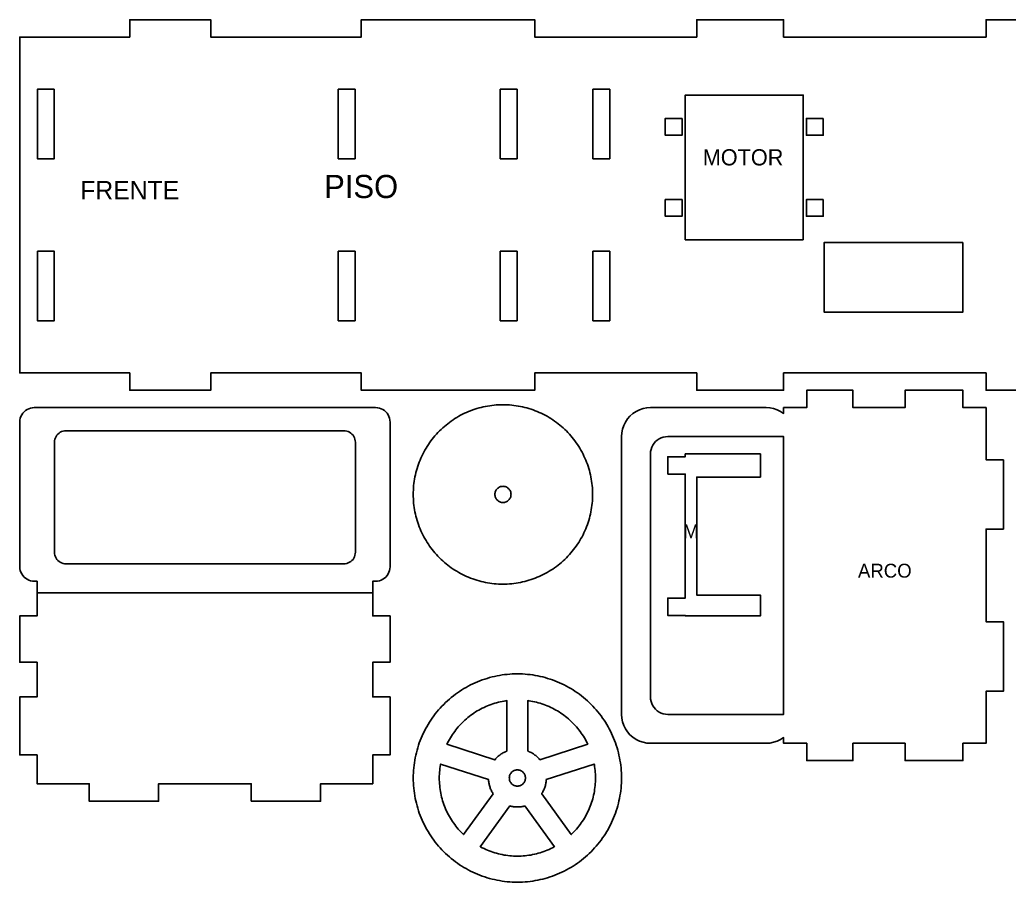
# Model space of a CAD drawing. Header units: metres. Extents: x 6 to 594, y 12 to 164.
# Drawn here: x 6 to 177, y 15 to 164 of the extents above; entities that cross this region are included whole.
import ezdxf
from ezdxf.enums import TextEntityAlignment as Align

# ---------------------------------------------------------------- set-up
doc = ezdxf.new("R2010")
doc.units = ezdxf.units.M
doc.layers.add('CORTAR', color=1, linetype='Continuous')
doc.layers.add('GRABAR', color=5, linetype='Continuous')

msp = doc.modelspace()

# ---------------------------------------------------------------- linework, layer by layer
at = {"layer": 'CORTAR'}
msp.add_lwpolyline([(189, 100), (173, 100), (173, 100), (173, 103), (138, 103), (138, 100), (123, 100), (123, 103), (95, 103), (95, 100), (65, 100), (65, 103), (39, 103), (39, 100), (25, 100), (25, 103), (6, 103), (6, 161), (25, 161), (25, 164), (39, 164), (39, 161), (65, 161), (65, 164), (95, 164), (95, 161), (123, 161), (123, 164), (138, 164), (138, 161), (173, 161), (173, 164), (189, 164)], dxfattribs=at)
for points in [[(11.95, 152), (9.05, 152), (9.05, 140), (11.95, 140), (11.95, 152)], [(63.95, 152), (61.05, 152), (61.05, 140), (63.95, 140), (63.95, 152)], [(91.95, 152), (89.05, 152), (89.05, 140), (91.95, 140), (91.95, 152)], [(107.95, 152), (105.05, 152), (105.05, 140), (107.95, 140), (107.95, 152)], [(120.45, 146.95), (117.55, 146.95), (117.55, 144.05), (120.45, 144.05), (120.45, 146.95)], [(144.85, 146.95), (141.95, 146.95), (141.95, 144.05), (144.85, 144.05), (144.85, 146.95)], [(120.45, 132.95), (117.55, 132.95), (117.55, 130.05), (120.45, 130.05), (120.45, 132.95)], [(144.85, 132.95), (141.95, 132.95), (141.95, 130.05), (144.85, 130.05), (144.85, 132.95)], [(169, 125.5), (145, 125.5), (145, 113.5), (169, 113.5), (169, 125.5)], [(9.05, 124), (9.05, 112), (11.95, 112), (11.95, 124), (9.05, 124)], [(63.95, 124), (61.05, 124), (61.05, 112), (63.95, 112), (63.95, 124)], [(91.95, 124), (89.05, 124), (89.05, 112), (91.95, 112), (91.95, 124)], [(107.95, 124), (105.05, 124), (105.05, 112), (107.95, 112), (107.95, 124)], [(176, 88), (176, 76), (173, 76), (173, 60), (176, 60), (176, 48), (173, 48), (173, 39), (169, 39), (169, 36), (159, 36), (159, 39), (150, 39), (150, 36), (142, 36), (142, 39), (138, 39), (138, 40), (137.5, 39.67), (136.91, 39.38), (136.29, 39.17), (135.65, 39.04), (135, 39), (115, 39), (114.35, 39.04), (113.71, 39.17), (113.09, 39.38), (112.5, 39.67), (111.96, 40.03), (111.46, 40.46), (111.03, 40.96), (110.67, 41.5), (110.38, 42.09), (110.17, 42.71), (110.04, 43.35), (110, 44), (110, 92), (110.04, 92.65), (110.17, 93.29), (110.38, 93.91), (110.67, 94.5), (111.03, 95.04), (111.46, 95.54), (111.96, 95.97), (112.5, 96.33), (113.09, 96.62), (113.71, 96.83), (114.35, 96.96), (115, 97), (135, 97), (135.65, 96.96), (136.29, 96.83), (136.91, 96.62), (137.5, 96.33), (138, 96), (138, 97), (142, 97), (142, 100), (150, 100), (150, 97), (159, 97), (159, 100), (169, 100), (169, 97), (173, 97), (173, 88), (176, 88)], [(105, 81.62), (104.98, 81.24), (104.96, 80.86), (104.93, 80.48), (104.88, 80.1), (104.83, 79.73), (104.77, 79.35), (104.7, 78.98), (104.62, 78.6), (104.54, 78.23), (104.44, 77.87), (104.33, 77.5), (104.22, 77.14), (104.09, 76.78), (103.96, 76.42), (103.82, 76.07), (103.67, 75.72), (103.51, 75.37), (103.34, 75.03), (103.17, 74.69), (102.99, 74.36), (102.79, 74.03), (102.6, 73.71), (102.39, 73.39), (102.17, 73.07), (101.95, 72.77), (101.72, 72.46), (101.48, 72.17), (101.24, 71.88), (100.98, 71.59), (100.73, 71.31), (100.46, 71.04), (100.19, 70.77), (99.91, 70.52), (99.62, 70.26), (99.33, 70.02), (99.04, 69.78), (98.73, 69.55), (98.43, 69.33), (98.11, 69.11), (97.79, 68.9), (97.47, 68.71), (97.14, 68.51), (96.81, 68.33), (96.47, 68.16), (96.13, 67.99), (95.78, 67.83), (95.43, 67.68), (95.08, 67.54), (94.72, 67.41), (94.36, 67.28), (94, 67.17), (93.63, 67.06), (93.27, 66.96), (92.9, 66.88), (92.52, 66.8), (92.15, 66.73), (91.77, 66.67), (91.4, 66.62), (91.02, 66.57), (90.64, 66.54), (90.26, 66.52), (89.88, 66.5), (89.5, 66.5), (89.12, 66.5), (88.74, 66.52), (88.36, 66.54), (87.98, 66.57), (87.6, 66.62), (87.23, 66.67), (86.85, 66.73), (86.48, 66.8), (86.1, 66.88), (85.73, 66.96), (85.37, 67.06), (85, 67.17), (84.64, 67.28), (84.28, 67.41), (83.92, 67.54), (83.57, 67.68), (83.22, 67.83), (82.87, 67.99), (82.53, 68.16), (82.19, 68.33), (81.86, 68.51), (81.53, 68.71), (81.21, 68.9), (80.89, 69.11), (80.57, 69.33), (80.27, 69.55), (79.96, 69.78), (79.67, 70.02), (79.38, 70.26), (79.09, 70.52), (78.81, 70.77), (78.54, 71.04), (78.27, 71.31), (78.02, 71.59), (77.76, 71.88), (77.52, 72.17), (77.28, 72.46), (77.05, 72.77), (76.83, 73.07), (76.61, 73.39), (76.4, 73.71), (76.21, 74.03), (76.01, 74.36), (75.83, 74.69), (75.66, 75.03), (75.49, 75.37), (75.33, 75.72), (75.18, 76.07), (75.04, 76.42), (74.91, 76.78), (74.78, 77.14), (74.67, 77.5), (74.56, 77.87), (74.46, 78.23), (74.38, 78.6), (74.3, 78.98), (74.23, 79.35), (74.17, 79.73), (74.12, 80.1), (74.07, 80.48), (74.04, 80.86), (74.02, 81.24), (74, 81.62), (74, 82), (74, 82.38), (74.02, 82.76), (74.04, 83.14), (74.07, 83.52), (74.12, 83.9), (74.17, 84.27), (74.23, 84.65), (74.3, 85.02), (74.38, 85.4), (74.46, 85.77), (74.56, 86.13), (74.67, 86.5), (74.78, 86.86), (74.91, 87.22), (75.04, 87.58), (75.18, 87.93), (75.33, 88.28), (75.49, 88.63), (75.66, 88.97), (75.83, 89.31), (76.01, 89.64), (76.21, 89.97), (76.4, 90.29), (76.61, 90.61), (76.83, 90.93), (77.05, 91.23), (77.28, 91.54), (77.52, 91.83), (77.76, 92.12), (78.02, 92.41), (78.27, 92.69), (78.54, 92.96), (78.81, 93.23), (79.09, 93.48), (79.38, 93.74), (79.67, 93.98), (79.96, 94.22), (80.27, 94.45), (80.57, 94.67), (80.89, 94.89), (81.21, 95.1), (81.53, 95.29), (81.86, 95.49), (82.19, 95.67), (82.53, 95.84), (82.87, 96.01), (83.22, 96.17), (83.57, 96.32), (83.92, 96.46), (84.28, 96.59), (84.64, 96.72), (85, 96.83), (85.37, 96.94), (85.73, 97.04), (86.1, 97.12), (86.48, 97.2), (86.85, 97.27), (87.23, 97.33), (87.6, 97.38), (87.98, 97.43), (88.36, 97.46), (88.74, 97.48), (89.12, 97.5), (89.5, 97.5), (89.88, 97.5), (90.26, 97.48), (90.64, 97.46), (91.02, 97.43), (91.4, 97.38), (91.77, 97.33), (92.15, 97.27), (92.52, 97.2), (92.9, 97.12), (93.27, 97.04), (93.63, 96.94), (94, 96.83), (94.36, 96.72), (94.72, 96.59), (95.08, 96.46), (95.43, 96.32), (95.78, 96.17), (96.13, 96.01), (96.47, 95.84), (96.81, 95.67), (97.14, 95.49), (97.47, 95.29), (97.79, 95.1), (98.11, 94.89), (98.43, 94.67), (98.73, 94.45), (99.04, 94.22), (99.33, 93.98), (99.62, 93.74), (99.91, 93.48), (100.19, 93.23), (100.46, 92.96), (100.73, 92.69), (100.98, 92.41), (101.24, 92.12), (101.48, 91.83), (101.72, 91.54), (101.95, 91.23), (102.17, 90.93), (102.39, 90.61), (102.6, 90.29), (102.79, 89.97), (102.99, 89.64), (103.17, 89.31), (103.34, 88.97), (103.51, 88.63), (103.67, 88.28), (103.82, 87.93), (103.96, 87.58), (104.09, 87.22), (104.22, 86.86), (104.33, 86.5), (104.44, 86.13), (104.54, 85.77), (104.62, 85.4), (104.7, 85.02), (104.77, 84.65), (104.83, 84.27), (104.88, 83.9), (104.93, 83.52), (104.96, 83.14), (104.98, 82.76), (105, 82.38), (105, 82), (105, 81.62)], [(46, 29), (46, 32), (30, 32), (30, 29), (18, 29), (18, 32), (9, 32), (9, 37), (6, 37), (6, 47), (9, 47), (9, 53), (6, 53), (6, 61), (9, 61), (9, 67), (8.5, 67), (8.17, 67.02), (7.85, 67.09), (7.54, 67.19), (7.25, 67.33), (6.98, 67.52), (6.73, 67.73), (6.52, 67.98), (6.33, 68.25), (6.19, 68.54), (6.09, 68.85), (6.02, 69.17), (6, 69.5), (6, 94.5), (6.02, 94.83), (6.09, 95.15), (6.19, 95.46), (6.33, 95.75), (6.52, 96.02), (6.73, 96.27), (6.98, 96.48), (7.25, 96.67), (7.54, 96.81), (7.85, 96.91), (8.17, 96.98), (8.5, 97), (67.5, 97), (67.83, 96.98), (68.15, 96.91), (68.46, 96.81), (68.75, 96.67), (69.02, 96.48), (69.27, 96.27), (69.48, 96.02), (69.67, 95.75), (69.81, 95.46), (69.91, 95.15), (69.98, 94.83), (70, 94.5), (70, 69.5), (69.98, 69.17), (69.91, 68.85), (69.81, 68.54), (69.67, 68.25), (69.48, 67.98), (69.27, 67.73), (69.02, 67.52), (68.75, 67.33), (68.46, 67.19), (68.15, 67.09), (67.83, 67.02), (67.5, 67), (67, 67), (67, 61), (70, 61), (70, 53), (67, 53), (67, 47), (70, 47), (70, 37), (67, 37), (67, 32), (58, 32), (58, 29), (46, 29)], [(63.98, 91.26), (63.93, 91.52), (63.85, 91.77), (63.73, 92), (63.59, 92.22), (63.41, 92.41), (63.22, 92.59), (63, 92.73), (62.77, 92.85), (62.52, 92.93), (62.26, 92.98), (62, 93), (14, 93), (13.74, 92.98), (13.48, 92.93), (13.23, 92.85), (13, 92.73), (12.78, 92.59), (12.59, 92.41), (12.41, 92.22), (12.27, 92), (12.15, 91.77), (12.07, 91.52), (12.02, 91.26), (12, 91), (12, 72), (12.02, 71.74), (12.07, 71.48), (12.15, 71.23), (12.27, 71), (12.41, 70.78), (12.59, 70.59), (12.78, 70.41), (13, 70.27), (13.23, 70.15), (13.48, 70.07), (13.74, 70.02), (14, 70), (62, 70), (62.26, 70.02), (62.52, 70.07), (62.77, 70.15), (63, 70.27), (63.22, 70.41), (63.41, 70.59), (63.59, 70.78), (63.73, 71), (63.85, 71.23), (63.93, 71.48), (63.98, 71.74), (64, 72), (64, 91), (63.98, 91.26)], [(116.17, 91.38), (115.88, 91.12), (115.62, 90.83), (115.4, 90.5), (115.23, 90.15), (115.1, 89.78), (115.03, 89.39), (115, 89), (115, 47), (115.03, 46.61), (115.1, 46.22), (115.23, 45.85), (115.4, 45.5), (115.62, 45.17), (115.88, 44.88), (116.17, 44.62), (116.5, 44.4), (116.85, 44.23), (117.22, 44.1), (117.61, 44.03), (118, 44), (138, 44), (138, 92), (118, 92), (117.61, 91.97), (117.22, 91.9), (116.85, 91.77), (116.5, 91.6), (116.17, 91.38)], [(118, 85.5), (118, 88.5), (121, 88.5), (121, 89), (134, 89), (134, 85), (123, 85), (123, 64.6), (134, 64.6), (134, 61), (121, 61), (121, 61.1), (118, 61.1), (118, 64.1), (121, 64.1), (121, 85.5), (118, 85.5)], [(90.89, 82.14), (90.87, 82.27), (90.84, 82.41), (90.79, 82.54), (90.73, 82.66), (90.66, 82.78), (90.58, 82.89), (90.49, 82.99), (90.39, 83.08), (90.28, 83.16), (90.16, 83.23), (90.04, 83.29), (89.91, 83.34), (89.77, 83.37), (89.64, 83.39), (89.5, 83.4), (89.36, 83.39), (89.23, 83.37), (89.09, 83.34), (88.96, 83.29), (88.84, 83.23), (88.72, 83.16), (88.61, 83.08), (88.51, 82.99), (88.42, 82.89), (88.34, 82.78), (88.27, 82.66), (88.21, 82.54), (88.16, 82.41), (88.13, 82.27), (88.11, 82.14), (88.1, 82), (88.11, 81.86), (88.13, 81.73), (88.16, 81.59), (88.21, 81.46), (88.27, 81.34), (88.34, 81.22), (88.42, 81.11), (88.51, 81.01), (88.61, 80.92), (88.72, 80.84), (88.84, 80.77), (88.96, 80.71), (89.09, 80.66), (89.23, 80.63), (89.36, 80.61), (89.5, 80.6), (89.64, 80.61), (89.77, 80.63), (89.91, 80.66), (90.04, 80.71), (90.16, 80.77), (90.28, 80.84), (90.39, 80.92), (90.49, 81.01), (90.58, 81.11), (90.66, 81.22), (90.73, 81.34), (90.79, 81.46), (90.84, 81.59), (90.87, 81.73), (90.89, 81.86), (90.9, 82), (90.89, 82.14)], [(109.98, 32.12), (109.95, 31.68), (109.91, 31.24), (109.86, 30.8), (109.81, 30.36), (109.73, 29.92), (109.65, 29.49), (109.56, 29.06), (109.46, 28.63), (109.35, 28.2), (109.22, 27.77), (109.09, 27.35), (108.95, 26.94), (108.79, 26.52), (108.63, 26.11), (108.46, 25.71), (108.27, 25.3), (108.08, 24.91), (107.87, 24.51), (107.66, 24.13), (107.44, 23.75), (107.21, 23.37), (106.97, 23), (106.72, 22.64), (106.46, 22.28), (106.19, 21.93), (105.91, 21.58), (105.63, 21.24), (105.34, 20.91), (105.04, 20.59), (104.73, 20.27), (104.41, 19.96), (104.09, 19.66), (103.76, 19.37), (103.42, 19.09), (103.07, 18.81), (102.72, 18.54), (102.36, 18.28), (102, 18.03), (101.63, 17.79), (101.25, 17.56), (100.87, 17.34), (100.49, 17.13), (100.09, 16.92), (99.7, 16.73), (99.29, 16.54), (98.89, 16.37), (98.48, 16.21), (98.06, 16.05), (97.65, 15.91), (97.23, 15.78), (96.8, 15.65), (96.37, 15.54), (95.94, 15.44), (95.51, 15.35), (95.08, 15.27), (94.64, 15.19), (94.2, 15.14), (93.76, 15.09), (93.32, 15.05), (92.88, 15.02), (92.44, 15.01), (92, 15), (91.56, 15.01), (91.12, 15.02), (90.68, 15.05), (90.24, 15.09), (89.8, 15.14), (89.36, 15.19), (88.92, 15.27), (88.49, 15.35), (88.06, 15.44), (87.63, 15.54), (87.2, 15.65), (86.77, 15.78), (86.35, 15.91), (85.94, 16.05), (85.52, 16.21), (85.11, 16.37), (84.71, 16.54), (84.3, 16.73), (83.91, 16.92), (83.51, 17.13), (83.13, 17.34), (82.75, 17.56), (82.37, 17.79), (82, 18.03), (81.64, 18.28), (81.28, 18.54), (80.93, 18.81), (80.58, 19.09), (80.24, 19.37), (79.91, 19.66), (79.59, 19.96), (79.27, 20.27), (78.96, 20.59), (78.66, 20.91), (78.37, 21.24), (78.09, 21.58), (77.81, 21.93), (77.54, 22.28), (77.28, 22.64), (77.03, 23), (76.79, 23.37), (76.56, 23.75), (76.34, 24.13), (76.13, 24.51), (75.92, 24.91), (75.73, 25.3), (75.54, 25.71), (75.37, 26.11), (75.21, 26.52), (75.05, 26.94), (74.91, 27.35), (74.78, 27.77), (74.65, 28.2), (74.54, 28.63), (74.44, 29.06), (74.35, 29.49), (74.27, 29.92), (74.19, 30.36), (74.14, 30.8), (74.09, 31.24), (74.05, 31.68), (74.02, 32.12), (74.01, 32.56), (74, 33), (74.01, 33.44), (74.02, 33.88), (74.05, 34.32), (74.09, 34.76), (74.14, 35.2), (74.19, 35.64), (74.27, 36.08), (74.35, 36.51), (74.44, 36.94), (74.54, 37.37), (74.65, 37.8), (74.78, 38.23), (74.91, 38.65), (75.05, 39.06), (75.21, 39.48), (75.37, 39.89), (75.54, 40.29), (75.73, 40.7), (75.92, 41.09), (76.13, 41.49), (76.34, 41.87), (76.56, 42.25), (76.79, 42.63), (77.03, 43), (77.28, 43.36), (77.54, 43.72), (77.81, 44.07), (78.09, 44.42), (78.37, 44.76), (78.66, 45.09), (78.96, 45.41), (79.27, 45.73), (79.59, 46.04), (79.91, 46.34), (80.24, 46.63), (80.58, 46.91), (80.93, 47.19), (81.28, 47.46), (81.64, 47.72), (82, 47.97), (82.37, 48.21), (82.75, 48.44), (83.13, 48.66), (83.51, 48.87), (83.91, 49.08), (84.3, 49.27), (84.71, 49.46), (85.11, 49.63), (85.52, 49.79), (85.94, 49.95), (86.35, 50.09), (86.77, 50.22), (87.2, 50.35), (87.63, 50.46), (88.06, 50.56), (88.49, 50.65), (88.92, 50.73), (89.36, 50.81), (89.8, 50.86), (90.24, 50.91), (90.68, 50.95), (91.12, 50.98), (91.56, 50.99), (92, 51), (92.44, 50.99), (92.88, 50.98), (93.32, 50.95), (93.76, 50.91), (94.2, 50.86), (94.64, 50.81), (95.08, 50.73), (95.51, 50.65), (95.94, 50.56), (96.37, 50.46), (96.8, 50.35), (97.23, 50.22), (97.65, 50.09), (98.06, 49.95), (98.48, 49.79), (98.89, 49.63), (99.29, 49.46), (99.7, 49.27), (100.09, 49.08), (100.49, 48.87), (100.87, 48.66), (101.25, 48.44), (101.63, 48.21), (102, 47.97), (102.36, 47.72), (102.72, 47.46), (103.07, 47.19), (103.42, 46.91), (103.76, 46.63), (104.09, 46.34), (104.41, 46.04), (104.73, 45.73), (105.04, 45.41), (105.34, 45.09), (105.63, 44.76), (105.91, 44.42), (106.19, 44.07), (106.46, 43.72), (106.72, 43.36), (106.97, 43), (107.21, 42.63), (107.44, 42.25), (107.66, 41.87), (107.87, 41.49), (108.08, 41.09), (108.27, 40.7), (108.46, 40.29), (108.63, 39.89), (108.79, 39.48), (108.95, 39.06), (109.09, 38.65), (109.22, 38.23), (109.35, 37.8), (109.46, 37.37), (109.56, 36.94), (109.65, 36.51), (109.73, 36.08), (109.81, 35.64), (109.86, 35.2), (109.91, 34.76), (109.95, 34.32), (109.98, 33.88), (109.99, 33.44), (110, 33), (109.99, 32.56), (109.98, 32.12)], [(88.12, 36.15), (88.13, 36.17), (88.24, 36.3), (88.35, 36.42), (88.46, 36.54), (88.58, 36.65), (88.7, 36.76), (88.83, 36.87), (88.96, 36.97), (89.09, 37.06), (89.22, 37.16), (89.36, 37.25), (89.5, 37.33), (89.64, 37.41), (89.79, 37.48), (89.94, 37.55), (90.09, 37.62), (90.2, 37.66), (90.2, 46.38), (90.02, 46.35), (89.69, 46.3), (89.37, 46.24), (89.04, 46.17), (88.72, 46.1), (88.4, 46.01), (88.08, 45.92), (87.77, 45.82), (87.45, 45.71), (87.14, 45.6), (86.83, 45.47), (86.53, 45.34), (86.23, 45.2), (85.93, 45.06), (85.64, 44.91), (85.35, 44.75), (85.06, 44.58), (84.78, 44.41), (84.5, 44.22), (84.23, 44.04), (83.96, 43.84), (83.69, 43.64), (83.44, 43.44), (83.18, 43.22), (82.93, 43), (82.69, 42.78), (82.45, 42.55), (82.22, 42.31), (82, 42.07), (81.78, 41.82), (81.56, 41.56), (81.36, 41.31), (81.16, 41.04), (80.96, 40.77), (80.78, 40.5), (80.59, 40.22), (80.42, 39.94), (80.25, 39.65), (80.09, 39.36), (79.94, 39.07), (79.83, 38.85), (88.12, 36.15)], [(93.8, 37.66), (93.91, 37.62), (94.06, 37.55), (94.21, 37.48), (94.36, 37.41), (94.5, 37.33), (94.64, 37.25), (94.78, 37.16), (94.91, 37.06), (95.04, 36.97), (95.17, 36.87), (95.3, 36.76), (95.42, 36.65), (95.54, 36.54), (95.65, 36.42), (95.76, 36.3), (95.87, 36.17), (95.88, 36.15), (104.17, 38.85), (104.06, 39.07), (103.91, 39.36), (103.75, 39.65), (103.58, 39.94), (103.41, 40.22), (103.22, 40.5), (103.04, 40.77), (102.84, 41.04), (102.64, 41.31), (102.44, 41.56), (102.22, 41.82), (102, 42.07), (101.78, 42.31), (101.55, 42.55), (101.31, 42.78), (101.07, 43), (100.82, 43.22), (100.56, 43.44), (100.31, 43.64), (100.04, 43.84), (99.77, 44.04), (99.5, 44.22), (99.22, 44.41), (98.94, 44.58), (98.65, 44.75), (98.36, 44.91), (98.07, 45.06), (97.77, 45.2), (97.47, 45.34), (97.17, 45.47), (96.86, 45.6), (96.55, 45.71), (96.23, 45.82), (95.92, 45.92), (95.6, 46.01), (95.28, 46.1), (94.96, 46.17), (94.63, 46.24), (94.31, 46.3), (93.98, 46.35), (93.8, 46.38), (93.8, 37.66)], [(87.8, 30.28), (87.75, 30.36), (87.67, 30.5), (87.59, 30.64), (87.52, 30.79), (87.45, 30.94), (87.38, 31.09), (87.32, 31.24), (87.27, 31.39), (87.22, 31.55), (87.17, 31.71), (87.13, 31.86), (87.1, 32.02), (87.07, 32.19), (87.04, 32.35), (87.02, 32.51), (87.01, 32.67), (87.01, 32.73), (78.72, 35.42), (78.7, 35.31), (78.65, 34.98), (78.6, 34.65), (78.57, 34.32), (78.54, 33.99), (78.52, 33.66), (78.5, 33.33), (78.5, 33), (78.5, 32.67), (78.52, 32.34), (78.54, 32.01), (78.57, 31.68), (78.6, 31.35), (78.65, 31.02), (78.7, 30.69), (78.76, 30.37), (78.83, 30.04), (78.9, 29.72), (78.99, 29.4), (79.08, 29.08), (79.18, 28.77), (79.29, 28.45), (79.4, 28.14), (79.53, 27.83), (79.66, 27.53), (79.8, 27.23), (79.94, 26.93), (80.09, 26.64), (80.25, 26.35), (80.42, 26.06), (80.59, 25.78), (80.78, 25.5), (80.96, 25.23), (81.16, 24.96), (81.36, 24.69), (81.56, 24.44), (81.78, 24.18), (82, 23.93), (82.22, 23.69), (82.45, 23.45), (82.68, 23.23), (87.8, 30.28)], [(93.39, 33.14), (93.37, 33.27), (93.34, 33.41), (93.29, 33.54), (93.23, 33.66), (93.16, 33.78), (93.08, 33.89), (92.99, 33.99), (92.89, 34.08), (92.78, 34.16), (92.66, 34.23), (92.54, 34.29), (92.41, 34.34), (92.27, 34.37), (92.14, 34.39), (92, 34.4), (91.86, 34.39), (91.73, 34.37), (91.59, 34.34), (91.46, 34.29), (91.34, 34.23), (91.22, 34.16), (91.11, 34.08), (91.01, 33.99), (90.92, 33.89), (90.84, 33.78), (90.77, 33.66), (90.71, 33.54), (90.66, 33.41), (90.63, 33.27), (90.61, 33.14), (90.6, 33), (90.61, 32.86), (90.63, 32.73), (90.66, 32.59), (90.71, 32.46), (90.77, 32.34), (90.84, 32.22), (90.92, 32.11), (91.01, 32.01), (91.11, 31.92), (91.22, 31.84), (91.34, 31.77), (91.46, 31.71), (91.59, 31.66), (91.73, 31.63), (91.86, 31.61), (92, 31.6), (92.14, 31.61), (92.27, 31.63), (92.41, 31.66), (92.54, 31.71), (92.66, 31.77), (92.78, 31.84), (92.89, 31.92), (92.99, 32.01), (93.08, 32.11), (93.16, 32.22), (93.23, 32.34), (93.29, 32.46), (93.34, 32.59), (93.37, 32.73), (93.39, 32.86), (93.4, 33), (93.39, 33.14)], [(105.5, 33), (105.5, 33.33), (105.48, 33.66), (105.46, 33.99), (105.43, 34.32), (105.4, 34.65), (105.35, 34.98), (105.3, 35.31), (105.28, 35.42), (96.99, 32.73), (96.99, 32.67), (96.98, 32.51), (96.96, 32.35), (96.93, 32.19), (96.9, 32.02), (96.87, 31.86), (96.83, 31.71), (96.78, 31.55), (96.73, 31.39), (96.68, 31.24), (96.62, 31.09), (96.55, 30.94), (96.48, 30.79), (96.41, 30.64), (96.33, 30.5), (96.25, 30.36), (96.2, 30.28), (101.32, 23.23), (101.55, 23.45), (101.78, 23.69), (102, 23.93), (102.22, 24.18), (102.44, 24.44), (102.64, 24.69), (102.84, 24.96), (103.04, 25.23), (103.22, 25.5), (103.41, 25.78), (103.58, 26.06), (103.75, 26.35), (103.91, 26.64), (104.06, 26.93), (104.2, 27.23), (104.34, 27.53), (104.47, 27.83), (104.6, 28.14), (104.71, 28.45), (104.82, 28.77), (104.92, 29.08), (105.01, 29.4), (105.1, 29.72), (105.17, 30.04), (105.24, 30.37), (105.3, 30.69), (105.35, 31.02), (105.4, 31.35), (105.43, 31.68), (105.46, 32.01), (105.48, 32.34), (105.5, 32.67), (105.5, 33)], [(93.29, 28.17), (93.14, 28.13), (92.98, 28.1), (92.81, 28.07), (92.65, 28.04), (92.49, 28.02), (92.33, 28.01), (92.16, 28), (92, 28), (91.84, 28), (91.67, 28.01), (91.51, 28.02), (91.35, 28.04), (91.19, 28.07), (91.02, 28.1), (90.86, 28.13), (90.71, 28.17), (85.59, 21.12), (85.64, 21.09), (85.93, 20.94), (86.23, 20.8), (86.53, 20.66), (86.83, 20.53), (87.14, 20.4), (87.45, 20.29), (87.77, 20.18), (88.08, 20.08), (88.4, 19.99), (88.72, 19.9), (89.04, 19.83), (89.37, 19.76), (89.69, 19.7), (90.02, 19.65), (90.35, 19.6), (90.68, 19.57), (91.01, 19.54), (91.34, 19.52), (91.67, 19.5), (92, 19.5), (92.33, 19.5), (92.66, 19.52), (92.99, 19.54), (93.32, 19.57), (93.65, 19.6), (93.98, 19.65), (94.31, 19.7), (94.63, 19.76), (94.96, 19.83), (95.28, 19.9), (95.6, 19.99), (95.92, 20.08), (96.23, 20.18), (96.55, 20.29), (96.86, 20.4), (97.17, 20.53), (97.47, 20.66), (97.77, 20.8), (98.07, 20.94), (98.36, 21.09), (98.41, 21.12), (93.29, 28.17)]]:
    msp.add_lwpolyline(points, close=True, dxfattribs=at)
at = {"layer": 'GRABAR'}
msp.add_lwpolyline([(141.4, 126), (141.4, 151), (121, 151), (121, 126), (141.4, 126)], close=True, dxfattribs=at)
msp.add_lwpolyline([(9, 65), (67, 65)], dxfattribs=at)

# ---------------------------------------------------------------- texts
for s, height, p in [('MOTOR', 2.8, (131, 138)), ('PISO', 4, (65, 132)), ('FRENTE', 3.2, (25, 132)), ('M', 2.4, (122, 73.7)), ('ARCO', 2.4, (155.5, 66.9))]:
    msp.add_text(s, height=height, dxfattribs=at).set_placement(p, align=Align.BOTTOM_CENTER)

doc.saveas('drawing.dxf')
